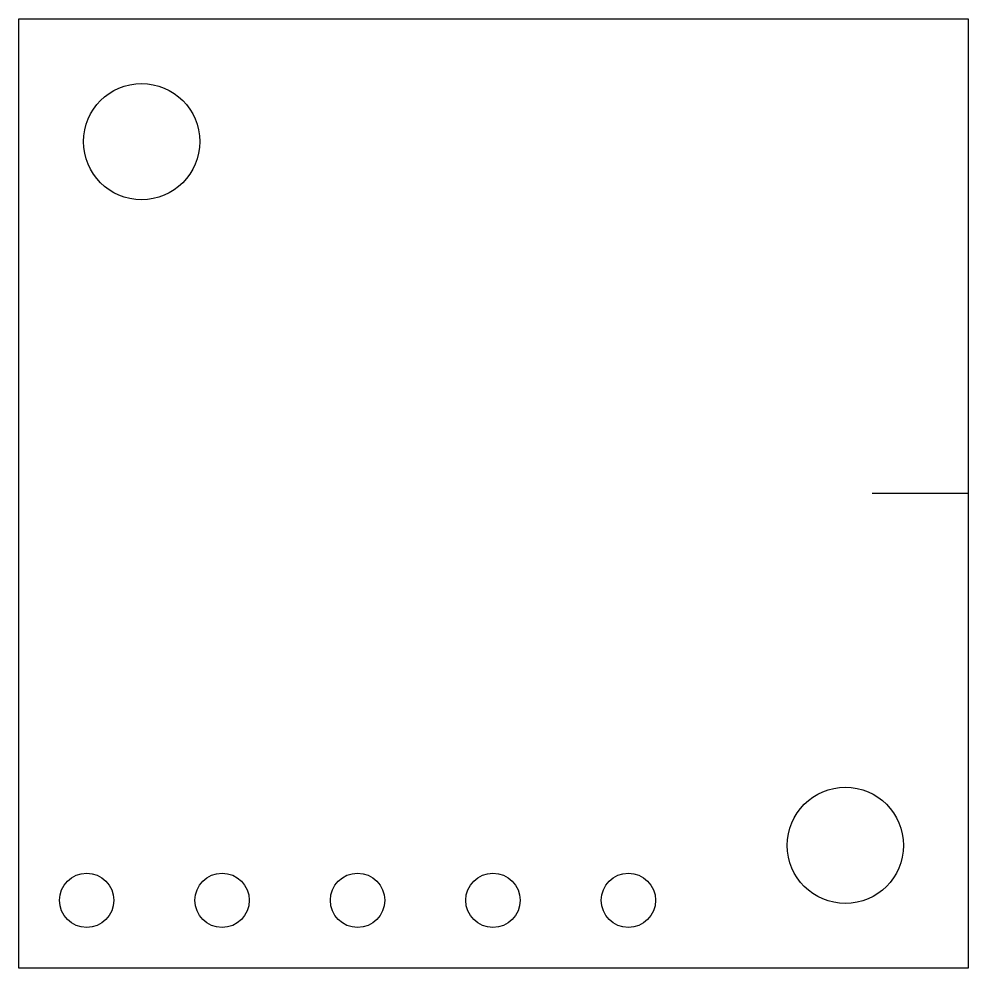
# Model space of a CAD drawing. Header units: millimetres. Extents: x 0 to 17.8, y 0 to 17.8.
import ezdxf

# ---------------------------------------------------------------- set-up
doc = ezdxf.new("R2010")
doc.units = ezdxf.units.MM
doc.layers.get('0').update_dxf_attribs({"linetype": 'CONTINUOUS'})

msp = doc.modelspace()

# ---------------------------------------------------------------- linework, layer by layer
msp.add_line((17.8, 8.9), (16, 8.9))
msp.add_lwpolyline([(17.8, 0), (0, 0), (0, 17.8), (17.8, 17.8)], close=True)
for centre, radius in [((2.3, 15.5), 1.09), ((15.5, 2.3), 1.09), ((1.27, 1.27), 0.51), ((3.81, 1.27), 0.51), ((6.35, 1.27), 0.51), ((8.89, 1.27), 0.51), ((11.43, 1.27), 0.51)]:
    msp.add_circle(centre, radius)

doc.saveas('drawing.dxf')
